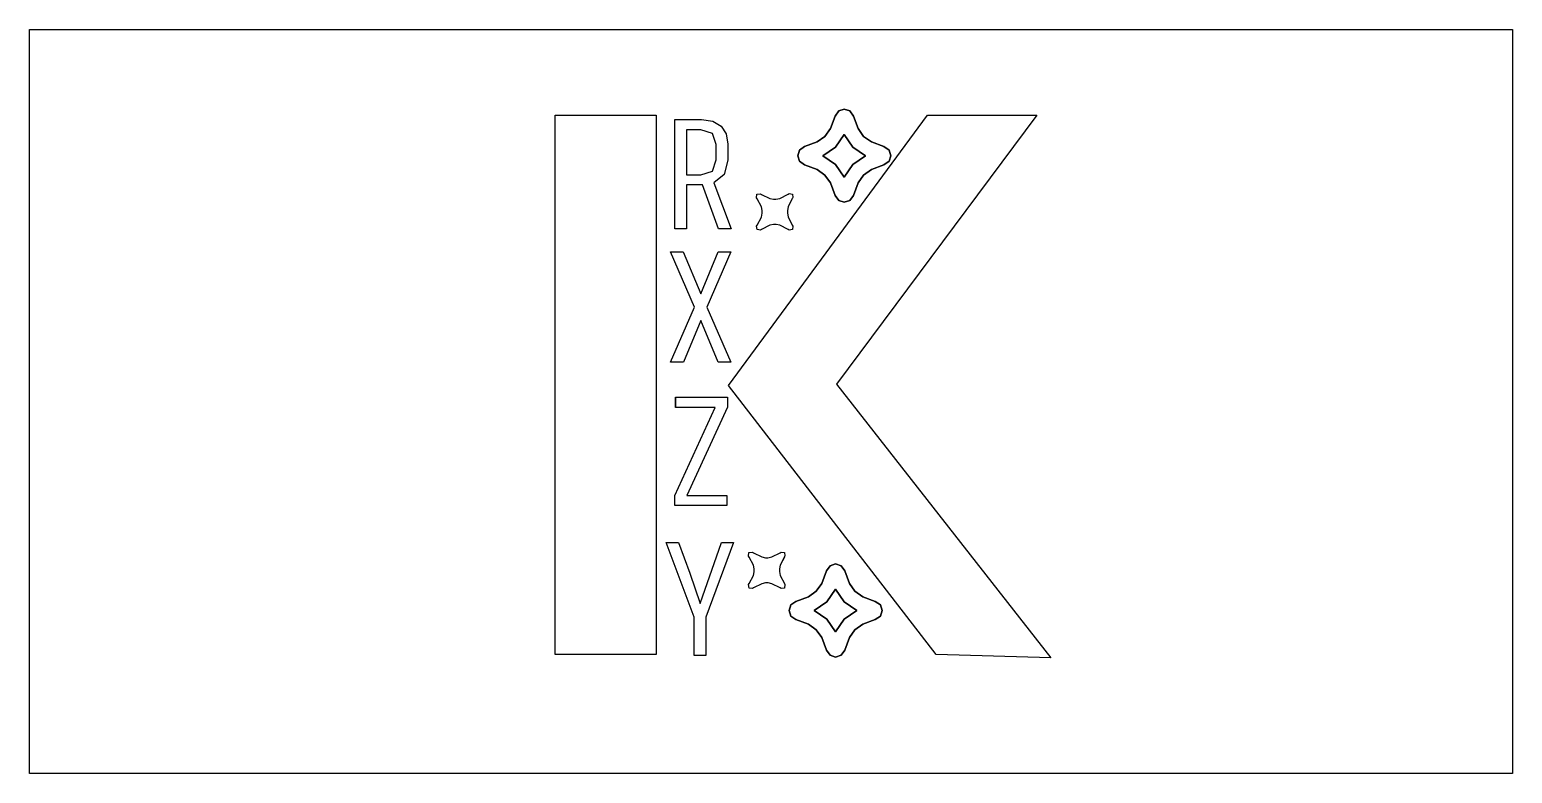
# Model space of a CAD drawing. Extents: x 0 to 91.8, y 0 to 46.
import ezdxf

# ---------------------------------------------------------------- set-up
doc = ezdxf.new("R2010")
doc.units = 0

msp = doc.modelspace()

# ---------------------------------------------------------------- linework, layer by layer
at = {"layer": 'Layer 1', "color": 7}
msp.add_lwpolyline([(0, 46.0375), (91.810301, 46.0375), (91.810301, 0.000058), (0, 0.000058), (0, 46.0375)], dxfattribs=at)
for points in [[(32.543709, 40.74584), (38.791572, 40.74584), (38.791572, 7.352026), (32.543709, 7.352026), (32.543709, 40.74584), (32.543709, 40.74584)], [(38.791572, 7.352026), (32.543709, 7.352026), (32.543709, 40.74584), (38.791572, 40.74584), (38.791572, 7.352026), (38.791572, 7.352026)], [(41.66706, 36.425517), (40.668259, 36.425517), (40.668259, 33.701503), (39.952033, 33.701503), (39.952033, 40.481257), (41.596416, 40.481257), (42.305234, 40.377848), (42.817202, 40.067608), (43.127591, 39.588389), (43.23101, 38.957841), (43.23101, 37.95904), (43.014085, 37.061115), (42.363178, 36.54659), (43.442677, 33.701503), (42.655807, 33.701503), (41.66706, 36.425517), (41.66706, 36.425517)], [(41.596681, 40.481257), (42.305267, 40.377828), (42.817202, 40.067608), (43.127492, 39.588389), (43.23101, 38.957841), (43.23101, 37.958934), (43.013986, 37.061105), (42.363178, 36.546617), (43.442677, 33.701582), (42.655807, 33.701582), (41.66706, 36.425438), (40.668259, 36.425438), (40.668259, 33.701582), (39.952033, 33.701582), (39.952033, 40.481257), (41.596681, 40.481257), (41.596681, 40.481257)], [(55.599207, 40.74584), (62.375178, 40.74584), (49.967293, 24.098675), (63.235337, 7.143799), (56.127315, 7.352026), (43.279429, 23.999271), (55.599207, 40.74584), (55.599207, 40.74584)], [(49.967558, 24.098569), (63.235337, 7.143799), (56.127315, 7.352026), (43.279429, 23.99935), (55.599472, 40.74584), (62.375178, 40.74584), (49.967558, 24.098569), (49.967558, 24.098569)], [(51.003929, 40.692341), (50.781415, 41.007484), (50.439045, 41.112532), (50.096674, 41.007484), (49.87416, 40.692341), (49.583615, 39.913356), (49.243659, 39.42782), (48.75805, 39.087847), (47.978952, 38.797186), (47.663883, 38.574698), (47.55886, 38.232311), (47.663883, 37.88992), (47.978952, 37.667417), (48.75805, 37.376756), (49.243659, 37.036783), (49.583615, 36.55125), (49.87416, 35.772288), (50.096674, 35.457145), (50.439045, 35.352097), (50.781415, 35.457145), (51.003929, 35.772288), (51.294706, 36.55125), (51.634695, 37.036783), (52.120172, 37.376756), (52.899138, 37.667417), (53.214206, 37.88992), (53.319229, 38.232311), (53.214206, 38.574698), (52.899138, 38.797186), (52.120172, 39.087847), (51.634695, 39.42782), (51.294706, 39.913356), (51.003929, 40.692341), (51.003929, 40.692341)], [(49.87416, 40.692368), (50.096712, 41.007481), (50.439144, 41.112519), (50.781527, 41.007481), (51.003929, 40.692368), (51.294574, 39.913412), (51.634431, 39.427846), (52.12004, 39.087834), (52.899138, 38.797133), (53.214206, 38.574662), (53.319229, 38.232315), (53.214206, 37.889967), (52.899138, 37.667496), (52.12004, 37.376796), (51.634431, 37.036783), (51.294574, 36.551217), (51.003929, 35.772262), (50.781527, 35.457119), (50.439144, 35.352071), (50.096712, 35.457119), (49.87416, 35.772262), (49.583383, 36.551237), (49.243394, 37.036783), (48.757951, 37.376786), (47.979217, 37.667496), (47.663999, 37.889967), (47.558927, 38.232315), (47.663999, 38.574662), (47.979217, 38.797133), (48.757951, 39.087834), (49.243394, 39.427846), (49.583383, 39.913392), (49.87416, 40.692368), (49.87416, 40.692368)], [(40.668259, 37.051018), (41.566254, 37.051018), (42.277519, 37.280547), (42.514519, 37.969121), (42.514519, 38.927573), (42.277519, 39.616133), (41.566254, 39.845649), (40.668259, 39.845649), (40.668259, 37.051018), (40.668259, 37.051018)], [(40.668259, 37.050991), (41.566254, 37.050991), (42.277453, 37.280501), (42.514784, 37.969015), (42.514784, 38.927626), (42.277453, 39.61614), (41.566254, 39.845649), (40.668259, 39.845649), (40.668259, 37.050991), (40.668259, 37.050991)], [(50.439045, 39.554714), (49.898237, 38.773109), (49.116659, 38.232301), (49.898237, 37.69152), (50.439045, 36.909916), (50.979852, 37.69152), (51.761431, 38.232301), (50.979852, 38.773109), (50.439045, 39.554714), (50.439045, 39.554714)], [(49.898237, 38.773109), (50.439045, 39.554687), (50.979852, 38.773109), (51.761431, 38.232301), (50.979852, 37.691494), (50.439045, 36.909916), (49.898237, 37.691494), (49.116659, 38.232301), (49.898237, 38.773109), (49.898237, 38.773109)], [(47.023543, 35.889816), (47.23888, 35.86142), (47.266695, 35.644865), (47.242882, 35.608432), (47.225684, 35.581048), (46.969568, 35.076699), (46.918768, 34.840268), (46.918768, 34.679058), (46.969568, 34.441594), (47.225684, 33.938252), (47.266695, 33.874434), (47.23888, 33.657873), (47.023543, 33.62951), (46.959249, 33.671102), (46.457071, 33.927933), (46.221327, 33.979077), (46.061254, 33.979077), (45.825511, 33.927933), (45.323068, 33.671102), (45.259833, 33.62951), (45.043933, 33.657863), (45.016152, 33.874434), (45.057427, 33.938252), (45.310632, 34.436435), (45.361432, 34.670776), (45.360903, 34.840533), (45.307722, 35.074874), (45.049489, 35.570464), (45.007156, 35.63325), (45.03292, 35.850367), (45.248191, 35.881032), (45.312485, 35.840207), (45.82313, 35.585704), (46.062048, 35.537127), (46.213125, 35.537391), (46.451514, 35.588562), (46.959249, 35.848223), (47.023543, 35.889816), (47.023543, 35.889816)], [(47.225684, 35.581048), (46.969568, 35.076805), (46.918768, 34.840215), (46.918768, 34.679084), (46.969568, 34.441541), (47.225684, 33.938252), (47.266959, 33.874355), (47.23888, 33.657771), (47.023278, 33.629404), (46.959514, 33.671076), (46.457071, 33.928065), (46.221327, 33.978997), (46.061254, 33.978997), (45.825511, 33.928065), (45.323068, 33.671076), (45.259833, 33.629404), (45.044032, 33.657771), (45.016152, 33.874355), (45.057427, 33.938252), (45.310632, 34.436461), (45.361432, 34.67075), (45.361168, 34.840665), (45.307987, 35.074953), (45.049489, 35.570385), (45.00742, 35.633356), (45.032953, 35.850466), (45.248191, 35.881085), (45.312485, 35.840339), (45.82313, 35.585678), (46.062048, 35.537047), (46.213125, 35.537524), (46.451514, 35.588456), (46.959514, 35.848197), (47.023278, 35.889869), (47.23888, 35.861515), (47.266959, 35.644944), (47.242882, 35.608353), (47.225684, 35.581048), (47.225684, 35.581048)], [(42.6312, 32.279184), (43.415689, 32.279184), (41.928468, 28.861645), (43.415689, 25.444132), (42.6312, 25.444132), (41.561756, 28.037786), (40.481993, 25.444132), (39.68745, 25.444132), (41.174671, 28.861645), (39.68745, 32.279184), (40.471674, 32.279184), (41.561756, 29.675343), (42.6312, 32.279184), (42.6312, 32.279184)], [(41.561756, 29.675211), (42.6312, 32.279184), (43.415689, 32.279184), (41.928468, 28.861565), (43.415689, 25.444211), (42.6312, 25.444211), (41.561756, 28.037866), (40.481993, 25.444211), (39.68745, 25.444211), (41.174671, 28.861565), (39.68745, 32.279184), (40.471939, 32.279184), (41.561756, 29.675211), (41.561756, 29.675211)], [(40.002039, 23.283362), (43.208256, 23.283362), (43.208256, 22.67408), (40.701067, 17.190545), (43.168304, 17.190545), (43.168304, 16.57142), (39.952033, 16.57142), (39.952033, 17.190545), (42.449167, 22.654104), (40.002039, 22.654104), (40.002039, 23.283362), (40.002039, 23.283362)], [(43.208256, 22.674107), (40.701067, 17.190809), (43.168039, 17.190809), (43.168039, 16.57142), (39.952033, 16.57142), (39.952033, 17.190809), (42.449167, 22.65421), (40.001775, 22.65421), (40.001775, 23.283362), (43.208256, 23.283362), (43.208256, 22.674107), (43.208256, 22.674107)], [(41.87661, 7.300961), (41.138423, 7.300961), (41.138423, 9.661042), (39.422867, 14.28754), (40.181956, 14.28754), (40.888921, 12.384924), (41.523127, 10.523847), (42.843396, 14.28754), (43.591901, 14.28754), (41.87661, 9.661042), (41.87661, 7.300961), (41.87661, 7.300961)], [(40.888921, 12.384924), (41.523127, 10.523847), (42.843396, 14.28754), (43.592166, 14.28754), (41.876345, 9.661042), (41.876345, 7.300961), (41.138159, 7.300961), (41.138159, 9.661042), (39.422867, 14.28754), (40.181691, 14.28754), (40.888921, 12.384924), (40.888921, 12.384924)], [(46.730914, 13.39272), (46.474798, 12.888425), (46.423733, 12.651888), (46.423733, 12.490757), (46.474798, 12.253161), (46.730914, 11.749924), (46.771924, 11.685895), (46.744077, 11.469334), (46.528508, 11.440892), (46.464479, 11.482696), (45.9623, 11.739606), (45.726557, 11.79067), (45.56622, 11.79067), (45.330741, 11.739606), (44.828298, 11.482696), (44.764798, 11.440892), (44.54913, 11.469334), (44.521381, 11.685895), (44.562392, 11.749924), (44.815862, 12.248134), (44.866662, 12.48229), (44.866133, 12.652152), (44.812952, 12.886573), (44.554719, 13.381872), (44.512386, 13.444843), (44.538017, 13.662066), (44.753156, 13.692757), (44.817714, 13.652012), (45.32836, 13.397218), (45.567278, 13.348535), (45.71809, 13.349064), (45.956744, 13.400129), (46.464479, 13.659685), (46.528508, 13.701489), (46.744077, 13.673046), (46.771924, 13.456485), (46.747847, 13.419972), (46.730914, 13.39272), (46.730914, 13.39272)], [(46.528243, 13.701224), (46.743846, 13.673013), (46.771924, 13.456485), (46.748112, 13.419972), (46.730914, 13.392456), (46.474798, 12.888425), (46.423733, 12.651623), (46.423733, 12.490492), (46.474798, 12.253161), (46.730914, 11.74966), (46.771924, 11.685895), (46.743945, 11.469334), (46.528243, 11.440892), (46.464479, 11.482431), (45.9623, 11.739606), (45.726557, 11.79067), (45.566484, 11.79067), (45.330741, 11.739606), (44.828298, 11.482431), (44.764798, 11.440892), (44.54913, 11.469334), (44.521381, 11.685895), (44.562656, 11.74966), (44.815862, 12.24787), (44.866662, 12.48229), (44.866133, 12.652152), (44.812952, 12.886573), (44.554719, 13.381872), (44.512386, 13.444843), (44.538116, 13.661933), (44.753156, 13.692493), (44.817714, 13.652012), (45.32836, 13.397218), (45.567278, 13.348535), (45.71809, 13.349064), (45.95648, 13.400129), (46.464479, 13.659685), (46.528243, 13.701224), (46.528243, 13.701224)], [(50.469207, 12.540763), (50.246656, 12.855981), (49.904223, 12.961053), (49.561841, 12.855981), (49.339438, 12.540763), (49.048661, 11.761897), (48.708672, 11.276321), (48.223195, 10.936365), (47.44423, 10.64582), (47.129012, 10.423268), (47.02394, 10.080836), (47.129012, 9.738453), (47.44423, 9.51605), (48.223195, 9.225273), (48.708672, 8.885284), (49.048661, 8.399808), (49.339438, 7.620842), (49.561841, 7.305773), (49.904223, 7.20075), (50.246656, 7.305773), (50.469207, 7.620842), (50.759752, 8.399808), (51.099709, 8.885284), (51.585284, 9.225273), (52.364151, 9.51605), (52.679368, 9.738453), (52.784441, 10.080836), (52.679368, 10.423268), (52.364151, 10.64582), (51.585284, 10.936365), (51.099709, 11.276321), (50.759752, 11.761897), (50.469207, 12.540763), (50.469207, 12.540763)], [(49.339173, 12.540763), (49.561729, 12.855981), (49.90419, 12.961053), (50.246652, 12.855981), (50.469207, 12.540763), (50.759752, 11.761897), (51.099709, 11.276321), (51.585284, 10.936332), (52.364151, 10.645555), (52.679368, 10.423194), (52.784441, 10.080902), (52.679368, 9.73856), (52.364151, 9.51605), (51.585284, 9.225273), (51.099709, 8.885284), (50.759752, 8.399708), (50.469207, 7.620842), (50.246652, 7.305625), (49.90419, 7.200552), (49.561729, 7.305625), (49.339173, 7.620842), (49.04876, 8.399708), (48.708937, 8.885284), (48.223328, 9.225273), (47.44423, 9.51605), (47.129161, 9.73856), (47.024138, 10.080902), (47.129161, 10.423194), (47.44423, 10.645555), (48.223328, 10.936332), (48.708937, 11.276321), (49.04876, 11.761897), (49.339173, 12.540763), (49.339173, 12.540763)], [(49.363515, 10.621743), (49.904323, 11.403321), (50.44513, 10.621743), (51.226708, 10.080935), (50.44513, 9.540127), (49.904323, 8.758549), (49.363515, 9.540127), (48.581937, 10.080935), (49.363515, 10.621743), (49.363515, 10.621743)], [(49.904058, 11.403321), (49.36325, 10.621743), (48.581937, 10.080935), (49.36325, 9.540127), (49.904058, 8.758549), (50.44513, 9.540127), (51.226444, 10.080935), (50.44513, 10.621743), (49.904058, 11.403321), (49.904058, 11.403321)]]:
    msp.add_lwpolyline(points, close=True, dxfattribs=at)

doc.saveas('drawing.dxf')
